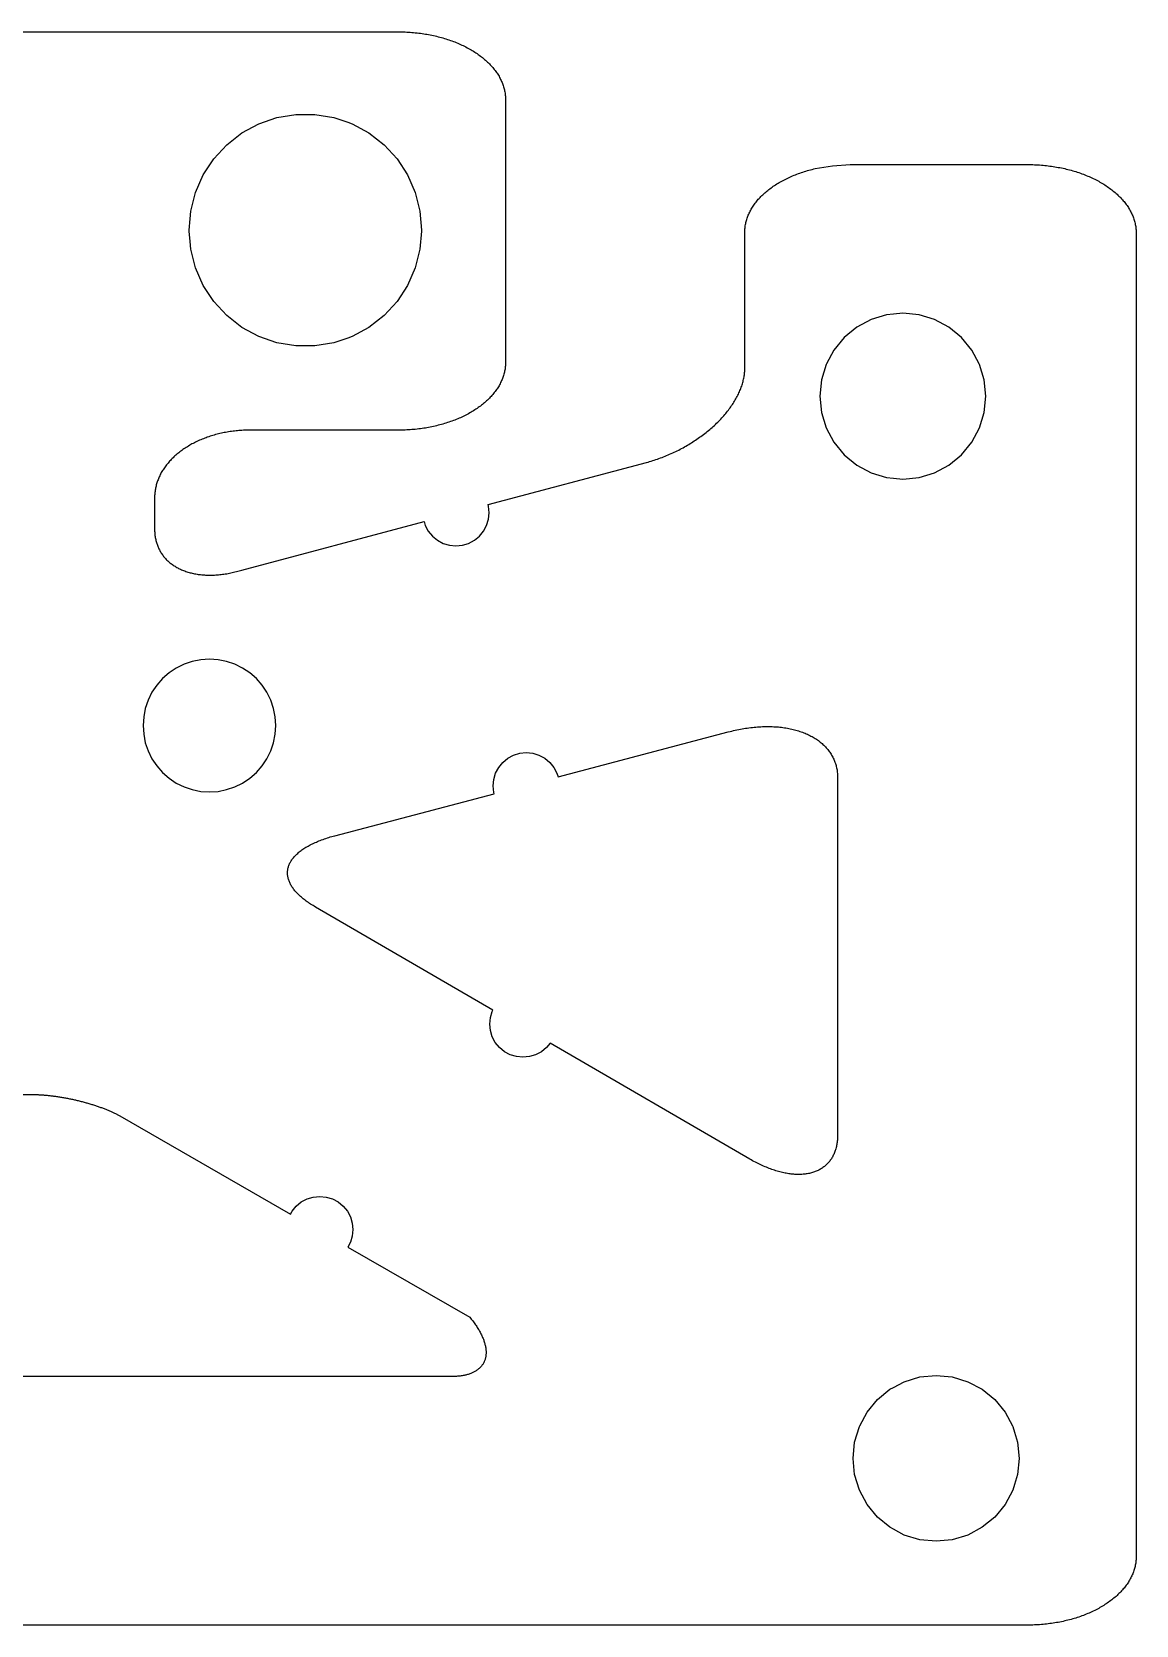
# Model space of a CAD drawing. Header units: millimetres. Extents: x -50.4 to -12.4, y -11.7 to 12.3.
# Drawn here: x -29.01 to -12.37, y -11.74 to 12.26 of the extents above; entities that cross this region are included whole.
import ezdxf

# ---------------------------------------------------------------- set-up
doc = ezdxf.new("R2010")
doc.units = ezdxf.units.MM
doc.layers.get('0').update_dxf_attribs({"linetype": 'CONTINUOUS'})

msp = doc.modelspace()

# ---------------------------------------------------------------- linework, layer by layer
for points in [[(-31.374, 12.262), (-28.999, 12.262), (-26.624, 12.262), (-24.249, 12.262), (-23.486, 12.262), (-23.461, 12.262), (-23.435, 12.261), (-23.41, 12.26), (-23.384, 12.26), (-23.359, 12.258), (-23.333, 12.257), (-23.308, 12.255), (-23.282, 12.253), (-23.257, 12.251), (-23.232, 12.249), (-23.206, 12.246), (-23.181, 12.243), (-23.156, 12.24), (-23.131, 12.237), (-23.106, 12.233), (-23.081, 12.229), (-23.057, 12.225), (-23.032, 12.22), (-23.008, 12.216), (-22.983, 12.211), (-22.959, 12.206), (-22.935, 12.2), (-22.911, 12.195), (-22.887, 12.189), (-22.863, 12.183), (-22.84, 12.176), (-22.817, 12.17), (-22.793, 12.163), (-22.77, 12.156), (-22.748, 12.148), (-22.725, 12.141), (-22.702, 12.133), (-22.68, 12.125), (-22.658, 12.117), (-22.636, 12.109), (-22.615, 12.1), (-22.593, 12.091), (-22.572, 12.082), (-22.551, 12.073), (-22.53, 12.063), (-22.51, 12.054), (-22.49, 12.044), (-22.47, 12.034), (-22.45, 12.023), (-22.431, 12.013), (-22.411, 12.002), (-22.392, 11.991), (-22.374, 11.98), (-22.355, 11.969), (-22.337, 11.958), (-22.319, 11.946), (-22.302, 11.934), (-22.285, 11.922), (-22.268, 11.91), (-22.251, 11.898), (-22.235, 11.885), (-22.219, 11.873), (-22.203, 11.86), (-22.188, 11.847), (-22.173, 11.834), (-22.158, 11.821), (-22.144, 11.807), (-22.13, 11.794), (-22.116, 11.78), (-22.103, 11.766), (-22.09, 11.752), (-22.077, 11.738), (-22.065, 11.724), (-22.053, 11.71), (-22.042, 11.695), (-22.031, 11.681), (-22.02, 11.666), (-22.009, 11.652), (-21.999, 11.637), (-21.989, 11.622), (-21.98, 11.607), (-21.971, 11.592), (-21.963, 11.576), (-21.954, 11.561), (-21.947, 11.546), (-21.939, 11.53), (-21.932, 11.515), (-21.926, 11.499), (-21.919, 11.483), (-21.914, 11.468), (-21.908, 11.452), (-21.903, 11.436), (-21.898, 11.42), (-21.894, 11.404), (-21.89, 11.388), (-21.887, 11.372), (-21.884, 11.356), (-21.881, 11.34), (-21.879, 11.324), (-21.877, 11.308), (-21.876, 11.292), (-21.875, 11.276), (-21.874, 11.259), (-21.874, 11.243), (-21.874, 9.262), (-21.874, 7.28), (-21.874, 7.264), (-21.875, 7.248), (-21.876, 7.232), (-21.877, 7.215), (-21.879, 7.199), (-21.881, 7.183), (-21.884, 7.167), (-21.887, 7.151), (-21.89, 7.135), (-21.894, 7.119), (-21.898, 7.103), (-21.903, 7.087), (-21.908, 7.071), (-21.914, 7.056), (-21.919, 7.04), (-21.926, 7.024), (-21.932, 7.009), (-21.939, 6.993), (-21.947, 6.978), (-21.954, 6.962), (-21.963, 6.947), (-21.971, 6.932), (-21.98, 6.917), (-21.989, 6.902), (-21.999, 6.887), (-22.009, 6.872), (-22.02, 6.857), (-22.031, 6.842), (-22.042, 6.828), (-22.053, 6.813), (-22.065, 6.799), (-22.077, 6.785), (-22.09, 6.771), (-22.103, 6.757), (-22.116, 6.743), (-22.13, 6.729), (-22.144, 6.716), (-22.158, 6.703), (-22.173, 6.689), (-22.188, 6.676), (-22.203, 6.663), (-22.219, 6.651), (-22.235, 6.638), (-22.251, 6.625), (-22.268, 6.613), (-22.285, 6.601), (-22.302, 6.589), (-22.319, 6.577), (-22.337, 6.566), (-22.355, 6.554), (-22.374, 6.543), (-22.392, 6.532), (-22.411, 6.521), (-22.431, 6.51), (-22.45, 6.5), (-22.47, 6.49), (-22.49, 6.48), (-22.51, 6.47), (-22.53, 6.46), (-22.551, 6.45), (-22.572, 6.441), (-22.593, 6.432), (-22.615, 6.423), (-22.636, 6.415), (-22.658, 6.406), (-22.68, 6.398), (-22.702, 6.39), (-22.725, 6.382), (-22.748, 6.375), (-22.77, 6.368), (-22.793, 6.361), (-22.817, 6.354), (-22.84, 6.347), (-22.863, 6.341), (-22.887, 6.335), (-22.911, 6.329), (-22.935, 6.323), (-22.959, 6.318), (-22.983, 6.312), (-23.008, 6.308), (-23.032, 6.303), (-23.057, 6.298), (-23.081, 6.294), (-23.106, 6.29), (-23.131, 6.287), (-23.156, 6.283), (-23.181, 6.28), (-23.206, 6.277), (-23.232, 6.274), (-23.257, 6.272), (-23.282, 6.27), (-23.308, 6.268), (-23.333, 6.266), (-23.359, 6.265), (-23.384, 6.264), (-23.41, 6.263), (-23.435, 6.262), (-23.461, 6.262), (-23.486, 6.262), (-24.249, 6.262), (-25.729, 6.262), (-25.752, 6.262), (-25.775, 6.261), (-25.798, 6.26), (-25.82, 6.26), (-25.843, 6.258), (-25.865, 6.257), (-25.888, 6.255), (-25.911, 6.253), (-25.933, 6.251), (-25.956, 6.249), (-25.978, 6.246), (-26, 6.243), (-26.022, 6.24), (-26.045, 6.237), (-26.067, 6.233), (-26.089, 6.229), (-26.111, 6.225), (-26.133, 6.22), (-26.154, 6.216), (-26.176, 6.211), (-26.197, 6.206), (-26.219, 6.2), (-26.24, 6.195), (-26.261, 6.189), (-26.282, 6.183), (-26.303, 6.176), (-26.324, 6.17), (-26.344, 6.163), (-26.365, 6.156), (-26.385, 6.148), (-26.405, 6.141), (-26.425, 6.133), (-26.445, 6.125), (-26.464, 6.117), (-26.484, 6.109), (-26.503, 6.1), (-26.522, 6.091), (-26.541, 6.082), (-26.559, 6.073), (-26.578, 6.063), (-26.596, 6.054), (-26.614, 6.044), (-26.631, 6.034), (-26.649, 6.023), (-26.666, 6.013), (-26.683, 6.002), (-26.7, 5.991), (-26.717, 5.98), (-26.733, 5.969), (-26.749, 5.958), (-26.765, 5.946), (-26.78, 5.934), (-26.796, 5.922), (-26.811, 5.91), (-26.825, 5.898), (-26.84, 5.885), (-26.854, 5.873), (-26.868, 5.86), (-26.881, 5.847), (-26.895, 5.834), (-26.908, 5.821), (-26.92, 5.807), (-26.933, 5.794), (-26.945, 5.78), (-26.957, 5.766), (-26.968, 5.752), (-26.98, 5.738), (-26.99, 5.724), (-27.001, 5.71), (-27.011, 5.695), (-27.021, 5.681), (-27.031, 5.666), (-27.04, 5.652), (-27.049, 5.637), (-27.058, 5.622), (-27.066, 5.607), (-27.074, 5.592), (-27.081, 5.576), (-27.089, 5.561), (-27.095, 5.546), (-27.102, 5.53), (-27.108, 5.515), (-27.114, 5.499), (-27.12, 5.483), (-27.125, 5.468), (-27.13, 5.452), (-27.134, 5.436), (-27.138, 5.42), (-27.142, 5.404), (-27.145, 5.388), (-27.148, 5.372), (-27.151, 5.356), (-27.153, 5.34), (-27.155, 5.324), (-27.157, 5.308), (-27.158, 5.292), (-27.159, 5.276), (-27.16, 5.259), (-27.16, 5.243), (-27.16, 4.772), (-27.16, 4.756), (-27.159, 4.74), (-27.158, 4.724), (-27.157, 4.708), (-27.156, 4.692), (-27.154, 4.677), (-27.152, 4.661), (-27.149, 4.646), (-27.147, 4.631), (-27.143, 4.616), (-27.14, 4.601), (-27.136, 4.586), (-27.132, 4.572), (-27.128, 4.557), (-27.123, 4.543), (-27.118, 4.529), (-27.112, 4.515), (-27.107, 4.501), (-27.101, 4.488), (-27.094, 4.474), (-27.088, 4.461), (-27.081, 4.448), (-27.073, 4.435), (-27.066, 4.422), (-27.058, 4.41), (-27.05, 4.397), (-27.041, 4.385), (-27.032, 4.373), (-27.023, 4.361), (-27.014, 4.35), (-27.004, 4.338), (-26.994, 4.327), (-26.984, 4.316), (-26.973, 4.306), (-26.962, 4.295), (-26.951, 4.285), (-26.94, 4.275), (-26.928, 4.265), (-26.916, 4.255), (-26.904, 4.246), (-26.891, 4.237), (-26.879, 4.228), (-26.866, 4.219), (-26.852, 4.211), (-26.839, 4.203), (-26.825, 4.195), (-26.811, 4.187), (-26.797, 4.18), (-26.782, 4.173), (-26.767, 4.166), (-26.752, 4.159), (-26.737, 4.153), (-26.722, 4.147), (-26.706, 4.141), (-26.69, 4.135), (-26.674, 4.13), (-26.658, 4.124), (-26.641, 4.12), (-26.625, 4.115), (-26.608, 4.111), (-26.591, 4.107), (-26.573, 4.103), (-26.556, 4.099), (-26.538, 4.096), (-26.52, 4.093), (-26.503, 4.09), (-26.484, 4.088), (-26.466, 4.086), (-26.448, 4.084), (-26.429, 4.082), (-26.41, 4.081), (-26.391, 4.08), (-26.372, 4.079), (-26.353, 4.079), (-26.334, 4.078), (-26.314, 4.078), (-26.295, 4.079), (-26.275, 4.079), (-26.255, 4.08), (-26.235, 4.081), (-26.215, 4.083), (-26.195, 4.084), (-26.175, 4.086), (-26.155, 4.089), (-26.135, 4.091), (-26.114, 4.094), (-26.094, 4.097), (-26.073, 4.1), (-26.053, 4.104), (-26.032, 4.108), (-26.011, 4.112), (-25.991, 4.116), (-25.97, 4.121), (-25.949, 4.126), (-25.928, 4.131), (-25.908, 4.137), (-25.887, 4.142), (-25.866, 4.148), (-25.845, 4.154), (-23.1, 4.885), (-23.082, 4.828), (-23.036, 4.741), (-22.974, 4.665), (-22.898, 4.603), (-22.812, 4.557), (-22.718, 4.529), (-22.62, 4.519), (-22.523, 4.529), (-22.429, 4.557), (-22.343, 4.603), (-22.267, 4.665), (-22.205, 4.741), (-22.159, 4.828), (-22.13, 4.921), (-22.12, 5.019), (-22.13, 5.116), (-22.137, 5.141), (-19.75, 5.776), (-19.727, 5.782), (-19.703, 5.789), (-19.68, 5.796), (-19.656, 5.803), (-19.633, 5.811), (-19.609, 5.818), (-19.586, 5.826), (-19.563, 5.834), (-19.539, 5.843), (-19.516, 5.852), (-19.493, 5.861), (-19.47, 5.87), (-19.447, 5.879), (-19.424, 5.889), (-19.401, 5.899), (-19.378, 5.909), (-19.355, 5.919), (-19.333, 5.93), (-19.31, 5.941), (-19.288, 5.951), (-19.265, 5.963), (-19.243, 5.974), (-19.221, 5.986), (-19.199, 5.998), (-19.178, 6.01), (-19.156, 6.022), (-19.134, 6.034), (-19.113, 6.047), (-19.092, 6.06), (-19.071, 6.072), (-19.05, 6.086), (-19.03, 6.099), (-19.009, 6.112), (-18.989, 6.126), (-18.969, 6.14), (-18.949, 6.154), (-18.929, 6.168), (-18.91, 6.182), (-18.89, 6.197), (-18.871, 6.212), (-18.853, 6.226), (-18.834, 6.241), (-18.816, 6.256), (-18.797, 6.272), (-18.78, 6.287), (-18.762, 6.302), (-18.745, 6.318), (-18.727, 6.334), (-18.71, 6.349), (-18.694, 6.365), (-18.677, 6.381), (-18.661, 6.397), (-18.646, 6.414), (-18.63, 6.43), (-18.615, 6.446), (-18.6, 6.463), (-18.585, 6.48), (-18.571, 6.496), (-18.557, 6.513), (-18.543, 6.53), (-18.529, 6.547), (-18.516, 6.564), (-18.503, 6.581), (-18.491, 6.598), (-18.478, 6.615), (-18.467, 6.632), (-18.455, 6.649), (-18.444, 6.666), (-18.433, 6.684), (-18.422, 6.701), (-18.412, 6.718), (-18.402, 6.736), (-18.392, 6.753), (-18.383, 6.77), (-18.374, 6.788), (-18.366, 6.805), (-18.357, 6.822), (-18.35, 6.84), (-18.342, 6.857), (-18.335, 6.874), (-18.328, 6.892), (-18.322, 6.909), (-18.316, 6.926), (-18.31, 6.943), (-18.304, 6.961), (-18.299, 6.978), (-18.295, 6.995), (-18.291, 7.012), (-18.287, 7.029), (-18.283, 7.046), (-18.28, 7.063), (-18.277, 7.08), (-18.275, 7.096), (-18.273, 7.113), (-18.271, 7.129), (-18.27, 7.146), (-18.269, 7.162), (-18.268, 7.179), (-18.268, 7.195), (-18.268, 9.245), (-18.268, 9.261), (-18.267, 9.277), (-18.266, 9.293), (-18.265, 9.309), (-18.263, 9.325), (-18.261, 9.342), (-18.258, 9.358), (-18.255, 9.374), (-18.252, 9.39), (-18.248, 9.406), (-18.244, 9.422), (-18.239, 9.437), (-18.234, 9.453), (-18.228, 9.469), (-18.223, 9.485), (-18.216, 9.501), (-18.21, 9.516), (-18.203, 9.532), (-18.195, 9.547), (-18.187, 9.563), (-18.179, 9.578), (-18.171, 9.593), (-18.162, 9.608), (-18.152, 9.623), (-18.143, 9.638), (-18.133, 9.653), (-18.122, 9.668), (-18.111, 9.682), (-18.1, 9.697), (-18.089, 9.711), (-18.077, 9.726), (-18.065, 9.74), (-18.052, 9.754), (-18.039, 9.768), (-18.026, 9.782), (-18.012, 9.795), (-17.998, 9.809), (-17.984, 9.822), (-17.969, 9.835), (-17.954, 9.849), (-17.939, 9.861), (-17.923, 9.874), (-17.907, 9.887), (-17.891, 9.899), (-17.874, 9.912), (-17.857, 9.924), (-17.84, 9.936), (-17.823, 9.948), (-17.805, 9.959), (-17.787, 9.971), (-17.768, 9.982), (-17.75, 9.993), (-17.731, 10.004), (-17.711, 10.014), (-17.692, 10.025), (-17.672, 10.035), (-17.652, 10.045), (-17.632, 10.055), (-17.612, 10.065), (-17.591, 10.074), (-17.57, 10.084), (-17.549, 10.093), (-17.527, 10.101), (-17.506, 10.11), (-17.484, 10.119), (-17.462, 10.127), (-17.44, 10.135), (-17.417, 10.142), (-17.394, 10.15), (-17.372, 10.157), (-17.349, 10.164), (-17.325, 10.171), (-17.302, 10.178), (-17.279, 10.184), (-17.255, 10.19), (-17.231, 10.196), (-17.207, 10.202), (-16.947, 10.242), (-16.681, 10.263), (-16.656, 10.263), (-16.028, 10.263), (-14.207, 10.263), (-14.009, 10.263), (-13.983, 10.263), (-13.957, 10.263), (-13.931, 10.262), (-13.905, 10.261), (-13.88, 10.26), (-13.854, 10.258), (-13.828, 10.257), (-13.802, 10.255), (-13.776, 10.253), (-13.751, 10.25), (-13.725, 10.247), (-13.7, 10.244), (-13.674, 10.241), (-13.649, 10.238), (-13.624, 10.234), (-13.599, 10.23), (-13.573, 10.226), (-13.548, 10.221), (-13.524, 10.217), (-13.499, 10.212), (-13.474, 10.206), (-13.45, 10.201), (-13.426, 10.195), (-13.401, 10.189), (-13.377, 10.183), (-13.354, 10.176), (-13.33, 10.17), (-13.306, 10.163), (-13.283, 10.156), (-13.26, 10.148), (-13.237, 10.141), (-13.214, 10.133), (-13.192, 10.125), (-13.169, 10.116), (-13.147, 10.108), (-13.125, 10.099), (-13.103, 10.09), (-13.082, 10.081), (-13.061, 10.072), (-13.04, 10.062), (-13.019, 10.052), (-12.998, 10.042), (-12.978, 10.032), (-12.958, 10.022), (-12.938, 10.011), (-12.919, 10), (-12.9, 9.989), (-12.881, 9.978), (-12.862, 9.966), (-12.844, 9.955), (-12.826, 9.943), (-12.808, 9.931), (-12.791, 9.919), (-12.773, 9.907), (-12.757, 9.894), (-12.74, 9.882), (-12.724, 9.869), (-12.708, 9.856), (-12.692, 9.843), (-12.677, 9.829), (-12.662, 9.816), (-12.648, 9.802), (-12.634, 9.789), (-12.62, 9.775), (-12.606, 9.761), (-12.593, 9.747), (-12.58, 9.732), (-12.568, 9.718), (-12.556, 9.704), (-12.544, 9.689), (-12.533, 9.674), (-12.522, 9.659), (-12.511, 9.644), (-12.501, 9.629), (-12.491, 9.614), (-12.482, 9.599), (-12.473, 9.584), (-12.464, 9.568), (-12.456, 9.553), (-12.448, 9.537), (-12.44, 9.521), (-12.433, 9.506), (-12.426, 9.49), (-12.42, 9.474), (-12.414, 9.458), (-12.409, 9.442), (-12.404, 9.426), (-12.399, 9.41), (-12.395, 9.394), (-12.391, 9.377), (-12.387, 9.361), (-12.384, 9.345), (-12.381, 9.329), (-12.379, 9.312), (-12.377, 9.296), (-12.376, 9.28), (-12.375, 9.263), (-12.374, 9.247), (-12.374, 9.23), (-12.374, 7.263), (-12.374, 1.776), (-12.374, 0.712), (-12.374, -1.616), (-12.374, -4.615), (-12.374, -6.396), (-12.374, -8.738), (-12.374, -10.706), (-12.374, -10.722), (-12.375, -10.738), (-12.376, -10.755), (-12.377, -10.771), (-12.379, -10.787), (-12.381, -10.804), (-12.384, -10.82), (-12.387, -10.836), (-12.391, -10.853), (-12.395, -10.869), (-12.399, -10.885), (-12.404, -10.901), (-12.409, -10.917), (-12.414, -10.933), (-12.42, -10.949), (-12.426, -10.965), (-12.433, -10.981), (-12.44, -10.997), (-12.448, -11.012), (-12.456, -11.028), (-12.464, -11.043), (-12.473, -11.059), (-12.482, -11.074), (-12.491, -11.089), (-12.501, -11.105), (-12.511, -11.12), (-12.522, -11.135), (-12.533, -11.149), (-12.544, -11.164), (-12.556, -11.179), (-12.568, -11.193), (-12.58, -11.208), (-12.593, -11.222), (-12.606, -11.236), (-12.62, -11.25), (-12.634, -11.264), (-12.648, -11.278), (-12.662, -11.291), (-12.677, -11.305), (-12.692, -11.318), (-12.708, -11.331), (-12.724, -11.344), (-12.74, -11.357), (-12.757, -11.369), (-12.773, -11.382), (-12.791, -11.394), (-12.808, -11.406), (-12.826, -11.418), (-12.844, -11.43), (-12.862, -11.442), (-12.881, -11.453), (-12.9, -11.464), (-12.919, -11.475), (-12.938, -11.486), (-12.958, -11.497), (-12.978, -11.507), (-12.998, -11.517), (-13.019, -11.527), (-13.04, -11.537), (-13.061, -11.547), (-13.082, -11.556), (-13.103, -11.565), (-13.125, -11.574), (-13.147, -11.583), (-13.169, -11.592), (-13.192, -11.6), (-13.214, -11.608), (-13.237, -11.616), (-13.26, -11.624), (-13.283, -11.631), (-13.306, -11.638), (-13.33, -11.645), (-13.354, -11.652), (-13.377, -11.658), (-13.401, -11.664), (-13.426, -11.67), (-13.45, -11.676), (-13.474, -11.682), (-13.499, -11.687), (-13.524, -11.692), (-13.548, -11.697), (-13.573, -11.701), (-13.599, -11.705), (-13.624, -11.709), (-13.649, -11.713), (-13.674, -11.716), (-13.7, -11.72), (-13.725, -11.723), (-13.751, -11.725), (-13.776, -11.728), (-13.802, -11.73), (-13.828, -11.732), (-13.854, -11.734), (-13.88, -11.735), (-13.905, -11.736), (-13.931, -11.737), (-13.957, -11.738), (-13.983, -11.738), (-14.009, -11.738), (-14.207, -11.738), (-16.028, -11.738), (-18.585, -11.738), (-21.874, -11.738), (-24.249, -11.738), (-26.624, -11.738), (-28.999, -11.738), (-31.374, -11.738)], [(-31.374, -3.745), (-29.002, -3.745), (-28.989, -3.745), (-28.977, -3.745), (-28.965, -3.746), (-28.952, -3.746), (-28.94, -3.746), (-28.927, -3.747), (-28.914, -3.747), (-28.901, -3.748), (-28.888, -3.749), (-28.875, -3.749), (-28.861, -3.75), (-28.848, -3.751), (-28.834, -3.752), (-28.821, -3.753), (-28.807, -3.754), (-28.793, -3.756), (-28.779, -3.757), (-28.765, -3.758), (-28.751, -3.76), (-28.737, -3.761), (-28.723, -3.763), (-28.709, -3.765), (-28.694, -3.766), (-28.68, -3.768), (-28.665, -3.77), (-28.651, -3.772), (-28.636, -3.774), (-28.621, -3.777), (-28.607, -3.779), (-28.592, -3.781), (-28.577, -3.784), (-28.562, -3.786), (-28.548, -3.788), (-28.533, -3.791), (-28.518, -3.794), (-28.503, -3.796), (-28.488, -3.799), (-28.473, -3.802), (-28.458, -3.805), (-28.443, -3.808), (-28.428, -3.811), (-28.413, -3.814), (-28.398, -3.818), (-28.383, -3.821), (-28.368, -3.824), (-28.353, -3.827), (-28.339, -3.831), (-28.324, -3.834), (-28.309, -3.838), (-28.294, -3.842), (-28.279, -3.845), (-28.265, -3.849), (-28.25, -3.853), (-28.235, -3.857), (-28.221, -3.861), (-28.206, -3.865), (-28.192, -3.869), (-28.178, -3.873), (-28.163, -3.877), (-28.149, -3.881), (-28.135, -3.885), (-28.121, -3.889), (-28.107, -3.894), (-28.093, -3.898), (-28.079, -3.902), (-28.065, -3.907), (-28.052, -3.911), (-28.038, -3.916), (-28.024, -3.92), (-28.011, -3.925), (-27.998, -3.929), (-27.985, -3.934), (-27.972, -3.939), (-27.959, -3.943), (-27.946, -3.948), (-27.933, -3.953), (-27.921, -3.958), (-27.908, -3.963), (-27.896, -3.967), (-27.884, -3.972), (-27.872, -3.977), (-27.86, -3.982), (-27.849, -3.987), (-27.837, -3.992), (-27.826, -3.997), (-27.814, -4.002), (-27.803, -4.007), (-27.792, -4.012), (-27.782, -4.017), (-27.771, -4.022), (-27.761, -4.027), (-27.75, -4.032), (-27.74, -4.037), (-27.73, -4.043), (-27.721, -4.048), (-27.711, -4.053), (-27.702, -4.058), (-27.693, -4.063), (-27.684, -4.068), (-25.112, -5.547), (-25.088, -5.502), (-25.026, -5.427), (-24.95, -5.364), (-24.863, -5.318), (-24.77, -5.29), (-24.672, -5.28), (-24.574, -5.29), (-24.481, -5.318), (-24.394, -5.364), (-24.318, -5.427), (-24.256, -5.502), (-24.21, -5.589), (-24.182, -5.683), (-24.172, -5.78), (-24.182, -5.878), (-24.21, -5.972), (-24.249, -6.044), (-22.412, -7.1), (-22.4, -7.114), (-22.389, -7.128), (-22.377, -7.143), (-22.367, -7.157), (-22.356, -7.171), (-22.345, -7.185), (-22.335, -7.199), (-22.326, -7.213), (-22.316, -7.227), (-22.307, -7.241), (-22.298, -7.255), (-22.289, -7.269), (-22.281, -7.283), (-22.272, -7.297), (-22.265, -7.311), (-22.257, -7.324), (-22.25, -7.338), (-22.243, -7.352), (-22.236, -7.365), (-22.23, -7.379), (-22.224, -7.392), (-22.218, -7.405), (-22.212, -7.419), (-22.207, -7.432), (-22.202, -7.445), (-22.198, -7.458), (-22.193, -7.471), (-22.189, -7.484), (-22.186, -7.497), (-22.183, -7.509), (-22.179, -7.522), (-22.177, -7.534), (-22.174, -7.547), (-22.172, -7.559), (-22.171, -7.571), (-22.169, -7.583), (-22.168, -7.595), (-22.167, -7.606), (-22.167, -7.618), (-22.166, -7.629), (-22.167, -7.641), (-22.167, -7.652), (-22.168, -7.663), (-22.169, -7.674), (-22.17, -7.685), (-22.172, -7.695), (-22.174, -7.706), (-22.176, -7.716), (-22.179, -7.726), (-22.182, -7.736), (-22.185, -7.746), (-22.189, -7.756), (-22.193, -7.766), (-22.197, -7.775), (-22.201, -7.784), (-22.206, -7.793), (-22.211, -7.802), (-22.217, -7.811), (-22.223, -7.819), (-22.229, -7.827), (-22.235, -7.836), (-22.242, -7.843), (-22.249, -7.851), (-22.256, -7.859), (-22.263, -7.866), (-22.271, -7.873), (-22.279, -7.88), (-22.288, -7.887), (-22.296, -7.894), (-22.305, -7.9), (-22.314, -7.906), (-22.324, -7.912), (-22.334, -7.918), (-22.344, -7.924), (-22.354, -7.929), (-22.365, -7.934), (-22.376, -7.939), (-22.387, -7.944), (-22.398, -7.948), (-22.41, -7.953), (-22.422, -7.957), (-22.434, -7.961), (-22.446, -7.964), (-22.459, -7.968), (-22.472, -7.971), (-22.485, -7.974), (-22.498, -7.977), (-22.512, -7.979), (-22.526, -7.982), (-22.54, -7.984), (-22.554, -7.986), (-22.569, -7.987), (-22.583, -7.989), (-22.598, -7.99), (-22.613, -7.991), (-22.629, -7.992), (-22.644, -7.993), (-22.66, -7.993), (-22.676, -7.993), (-24.094, -7.993), (-25.051, -7.993), (-28.213, -7.993), (-31.374, -7.993)]]:
    msp.add_lwpolyline(points)
for points in [[(-26.543, 9.843), (-26.427, 10.107), (-26.269, 10.349), (-26.073, 10.562), (-25.845, 10.739), (-25.591, 10.877), (-25.318, 10.971), (-25.033, 11.018), (-24.744, 11.018), (-24.459, 10.971), (-24.249, 10.899), (-24.185, 10.877), (-23.931, 10.739), (-23.703, 10.562), (-23.507, 10.349), (-23.349, 10.107), (-23.233, 9.843), (-23.162, 9.562), (-23.138, 9.274), (-23.139, 9.262), (-23.162, 8.986), (-23.233, 8.706), (-23.349, 8.441), (-23.507, 8.199), (-23.703, 7.987), (-23.931, 7.809), (-24.185, 7.672), (-24.249, 7.65), (-24.459, 7.578), (-24.744, 7.53), (-25.033, 7.53), (-25.318, 7.578), (-25.591, 7.672), (-25.845, 7.809), (-26.073, 7.987), (-26.269, 8.199), (-26.427, 8.441), (-26.543, 8.706), (-26.614, 8.986), (-26.624, 9.104), (-26.637, 9.262), (-26.638, 9.274), (-26.624, 9.445), (-26.614, 9.562)], [(-16.028, 5.538), (-15.888, 5.524), (-15.644, 5.548), (-15.41, 5.619), (-15.194, 5.735), (-15.004, 5.89), (-14.849, 6.08), (-14.733, 6.296), (-14.662, 6.53), (-14.638, 6.774), (-14.662, 7.018), (-14.733, 7.253), (-14.739, 7.263), (-14.849, 7.469), (-15.004, 7.658), (-15.194, 7.814), (-15.41, 7.929), (-15.644, 8), (-15.888, 8.024), (-16.028, 8.011), (-16.132, 8), (-16.366, 7.929), (-16.583, 7.814), (-16.772, 7.658), (-16.927, 7.469), (-17.037, 7.263), (-17.043, 7.253), (-17.114, 7.018), (-17.138, 6.774), (-17.114, 6.53), (-17.043, 6.296), (-16.927, 6.08), (-16.772, 5.89), (-16.583, 5.735), (-16.366, 5.619), (-16.132, 5.548)], [(-25.333, 1.813), (-25.342, 1.943), (-25.367, 2.071), (-25.409, 2.195), (-25.467, 2.313), (-25.54, 2.421), (-25.626, 2.52), (-25.724, 2.606), (-25.833, 2.679), (-25.95, 2.737), (-26.074, 2.779), (-26.202, 2.804), (-26.333, 2.813), (-26.464, 2.804), (-26.592, 2.779), (-26.716, 2.737), (-26.833, 2.679), (-26.942, 2.606), (-27.04, 2.52), (-27.126, 2.421), (-27.199, 2.313), (-27.257, 2.195), (-27.299, 2.071), (-27.324, 1.943), (-27.333, 1.813), (-27.324, 1.682), (-27.299, 1.554), (-27.257, 1.43), (-27.199, 1.313), (-27.126, 1.204), (-27.04, 1.106), (-26.942, 1.019), (-26.833, 0.947), (-26.716, 0.889), (-26.592, 0.847), (-26.464, 0.821), (-26.333, 0.813), (-26.202, 0.821), (-26.074, 0.847), (-25.95, 0.889), (-25.833, 0.947), (-25.724, 1.019), (-25.626, 1.106), (-25.54, 1.204), (-25.467, 1.313), (-25.409, 1.43), (-25.367, 1.554), (-25.342, 1.682)], [(-21.914, 1.257), (-21.838, 1.319), (-21.752, 1.366), (-21.658, 1.394), (-21.561, 1.404), (-21.463, 1.394), (-21.369, 1.366), (-21.283, 1.319), (-21.207, 1.257), (-21.145, 1.182), (-21.099, 1.095), (-21.082, 1.04), (-18.517, 1.717), (-18.491, 1.724), (-18.465, 1.73), (-18.439, 1.737), (-18.413, 1.742), (-18.387, 1.748), (-18.361, 1.753), (-18.335, 1.758), (-18.309, 1.763), (-18.283, 1.767), (-18.257, 1.772), (-18.231, 1.775), (-18.206, 1.779), (-18.18, 1.782), (-18.155, 1.785), (-18.129, 1.788), (-18.104, 1.79), (-18.078, 1.792), (-18.053, 1.794), (-18.028, 1.795), (-18.003, 1.796), (-17.979, 1.797), (-17.954, 1.798), (-17.93, 1.798), (-17.905, 1.798), (-17.881, 1.797), (-17.857, 1.796), (-17.833, 1.795), (-17.809, 1.794), (-17.786, 1.792), (-17.763, 1.791), (-17.739, 1.788), (-17.717, 1.786), (-17.694, 1.783), (-17.671, 1.78), (-17.649, 1.776), (-17.627, 1.773), (-17.605, 1.768), (-17.583, 1.764), (-17.562, 1.759), (-17.541, 1.755), (-17.52, 1.749), (-17.499, 1.744), (-17.479, 1.738), (-17.459, 1.732), (-17.439, 1.725), (-17.419, 1.719), (-17.4, 1.712), (-17.381, 1.705), (-17.362, 1.697), (-17.343, 1.689), (-17.325, 1.681), (-17.307, 1.673), (-17.29, 1.664), (-17.272, 1.655), (-17.255, 1.646), (-17.239, 1.636), (-17.223, 1.627), (-17.207, 1.617), (-17.191, 1.607), (-17.176, 1.596), (-17.161, 1.585), (-17.146, 1.574), (-17.132, 1.563), (-17.118, 1.552), (-17.104, 1.54), (-17.091, 1.528), (-17.078, 1.516), (-17.065, 1.503), (-17.053, 1.49), (-17.041, 1.478), (-17.03, 1.464), (-17.019, 1.451), (-17.008, 1.438), (-16.998, 1.424), (-16.988, 1.41), (-16.979, 1.396), (-16.969, 1.381), (-16.961, 1.367), (-16.952, 1.352), (-16.944, 1.337), (-16.937, 1.322), (-16.93, 1.306), (-16.923, 1.291), (-16.916, 1.275), (-16.911, 1.259), (-16.905, 1.243), (-16.9, 1.227), (-16.895, 1.21), (-16.891, 1.194), (-16.887, 1.177), (-16.883, 1.16), (-16.88, 1.143), (-16.878, 1.126), (-16.875, 1.109), (-16.873, 1.091), (-16.872, 1.074), (-16.871, 1.056), (-16.87, 1.038), (-16.87, 1.02), (-16.87, 0.97), (-16.87, -1.617), (-16.87, -4.346), (-16.87, -4.364), (-16.871, -4.381), (-16.872, -4.399), (-16.873, -4.416), (-16.874, -4.433), (-16.876, -4.45), (-16.878, -4.467), (-16.881, -4.483), (-16.884, -4.499), (-16.887, -4.515), (-16.89, -4.531), (-16.894, -4.546), (-16.898, -4.562), (-16.903, -4.577), (-16.907, -4.591), (-16.912, -4.606), (-16.918, -4.62), (-16.924, -4.634), (-16.93, -4.648), (-16.936, -4.661), (-16.943, -4.674), (-16.95, -4.687), (-16.957, -4.7), (-16.965, -4.712), (-16.973, -4.724), (-16.981, -4.736), (-16.99, -4.747), (-16.999, -4.759), (-17.008, -4.769), (-17.017, -4.78), (-17.027, -4.79), (-17.037, -4.8), (-17.047, -4.81), (-17.058, -4.819), (-17.069, -4.828), (-17.08, -4.837), (-17.092, -4.846), (-17.103, -4.854), (-17.115, -4.862), (-17.128, -4.869), (-17.14, -4.876), (-17.153, -4.883), (-17.166, -4.89), (-17.18, -4.896), (-17.193, -4.902), (-17.207, -4.907), (-17.221, -4.912), (-17.236, -4.917), (-17.25, -4.922), (-17.265, -4.926), (-17.28, -4.93), (-17.296, -4.933), (-17.311, -4.936), (-17.327, -4.939), (-17.343, -4.942), (-17.359, -4.944), (-17.375, -4.946), (-17.392, -4.947), (-17.409, -4.948), (-17.426, -4.949), (-17.443, -4.949), (-17.46, -4.949), (-17.478, -4.949), (-17.496, -4.949), (-17.514, -4.948), (-17.532, -4.946), (-17.55, -4.945), (-17.569, -4.943), (-17.587, -4.941), (-17.606, -4.938), (-17.625, -4.935), (-17.644, -4.932), (-17.663, -4.928), (-17.682, -4.924), (-17.702, -4.92), (-17.721, -4.915), (-17.741, -4.91), (-17.761, -4.905), (-17.781, -4.899), (-17.801, -4.893), (-17.821, -4.887), (-17.841, -4.88), (-17.861, -4.873), (-17.882, -4.866), (-17.902, -4.858), (-17.923, -4.85), (-17.943, -4.842), (-17.964, -4.833), (-17.985, -4.824), (-18.005, -4.815), (-18.026, -4.806), (-18.047, -4.796), (-18.068, -4.786), (-18.089, -4.775), (-18.11, -4.764), (-18.131, -4.753), (-18.152, -4.742), (-18.173, -4.73), (-18.194, -4.719), (-21.203, -2.972), (-21.258, -3.038), (-21.333, -3.1), (-21.42, -3.146), (-21.514, -3.175), (-21.611, -3.184), (-21.709, -3.175), (-21.803, -3.146), (-21.889, -3.1), (-21.965, -3.038), (-22.027, -2.962), (-22.073, -2.876), (-22.102, -2.782), (-22.111, -2.684), (-22.102, -2.587), (-22.073, -2.493), (-22.062, -2.473), (-24.736, -0.921), (-24.754, -0.91), (-24.773, -0.899), (-24.791, -0.888), (-24.809, -0.877), (-24.826, -0.866), (-24.843, -0.855), (-24.859, -0.843), (-24.875, -0.832), (-24.891, -0.82), (-24.906, -0.808), (-24.921, -0.797), (-24.935, -0.785), (-24.949, -0.773), (-24.963, -0.761), (-24.976, -0.749), (-24.988, -0.737), (-25.001, -0.725), (-25.012, -0.713), (-25.024, -0.701), (-25.035, -0.689), (-25.045, -0.676), (-25.055, -0.664), (-25.065, -0.652), (-25.074, -0.639), (-25.082, -0.627), (-25.09, -0.615), (-25.098, -0.602), (-25.105, -0.59), (-25.112, -0.577), (-25.118, -0.565), (-25.124, -0.552), (-25.129, -0.54), (-25.134, -0.527), (-25.139, -0.515), (-25.143, -0.502), (-25.146, -0.49), (-25.149, -0.477), (-25.151, -0.465), (-25.153, -0.453), (-25.155, -0.44), (-25.156, -0.428), (-25.157, -0.415), (-25.157, -0.403), (-25.156, -0.391), (-25.155, -0.378), (-25.154, -0.366), (-25.152, -0.354), (-25.15, -0.342), (-25.147, -0.33), (-25.144, -0.318), (-25.14, -0.306), (-25.136, -0.294), (-25.131, -0.282), (-25.126, -0.27), (-25.12, -0.258), (-25.114, -0.247), (-25.107, -0.235), (-25.1, -0.224), (-25.093, -0.212), (-25.085, -0.201), (-25.076, -0.189), (-25.067, -0.178), (-25.058, -0.167), (-25.048, -0.156), (-25.038, -0.145), (-25.027, -0.134), (-25.016, -0.123), (-25.004, -0.113), (-24.992, -0.102), (-24.98, -0.092), (-24.967, -0.082), (-24.953, -0.071), (-24.94, -0.061), (-24.925, -0.051), (-24.911, -0.041), (-24.896, -0.032), (-24.88, -0.022), (-24.864, -0.013), (-24.848, -0.003), (-24.831, 0.006), (-24.814, 0.015), (-24.797, 0.024), (-24.779, 0.033), (-24.76, 0.041), (-24.742, 0.05), (-24.723, 0.058), (-24.703, 0.067), (-24.683, 0.075), (-24.663, 0.083), (-24.643, 0.09), (-24.622, 0.098), (-24.601, 0.105), (-24.579, 0.113), (-24.557, 0.12), (-24.535, 0.127), (-24.513, 0.134), (-24.49, 0.14), (-24.467, 0.147), (-24.443, 0.153), (-22.045, 0.786), (-22.051, 0.806), (-22.061, 0.904), (-22.051, 1.001), (-22.023, 1.095), (-21.976, 1.182)], [(-14.207, -8.833), (-14.162, -8.982), (-14.138, -9.226), (-14.162, -9.47), (-14.207, -9.618), (-14.233, -9.704), (-14.349, -9.92), (-14.504, -10.11), (-14.694, -10.265), (-14.91, -10.381), (-15.144, -10.452), (-15.388, -10.476), (-15.632, -10.452), (-15.866, -10.381), (-16.028, -10.294), (-16.083, -10.265), (-16.272, -10.11), (-16.427, -9.92), (-16.543, -9.704), (-16.614, -9.47), (-16.638, -9.226), (-16.614, -8.982), (-16.543, -8.747), (-16.538, -8.738), (-16.427, -8.531), (-16.272, -8.342), (-16.083, -8.186), (-16.028, -8.157), (-15.866, -8.071), (-15.632, -8), (-15.388, -7.976), (-15.144, -8), (-14.91, -8.071), (-14.694, -8.186), (-14.504, -8.342), (-14.349, -8.531), (-14.238, -8.738), (-14.233, -8.747)]]:
    msp.add_lwpolyline(points, close=True)

doc.saveas('drawing.dxf')
